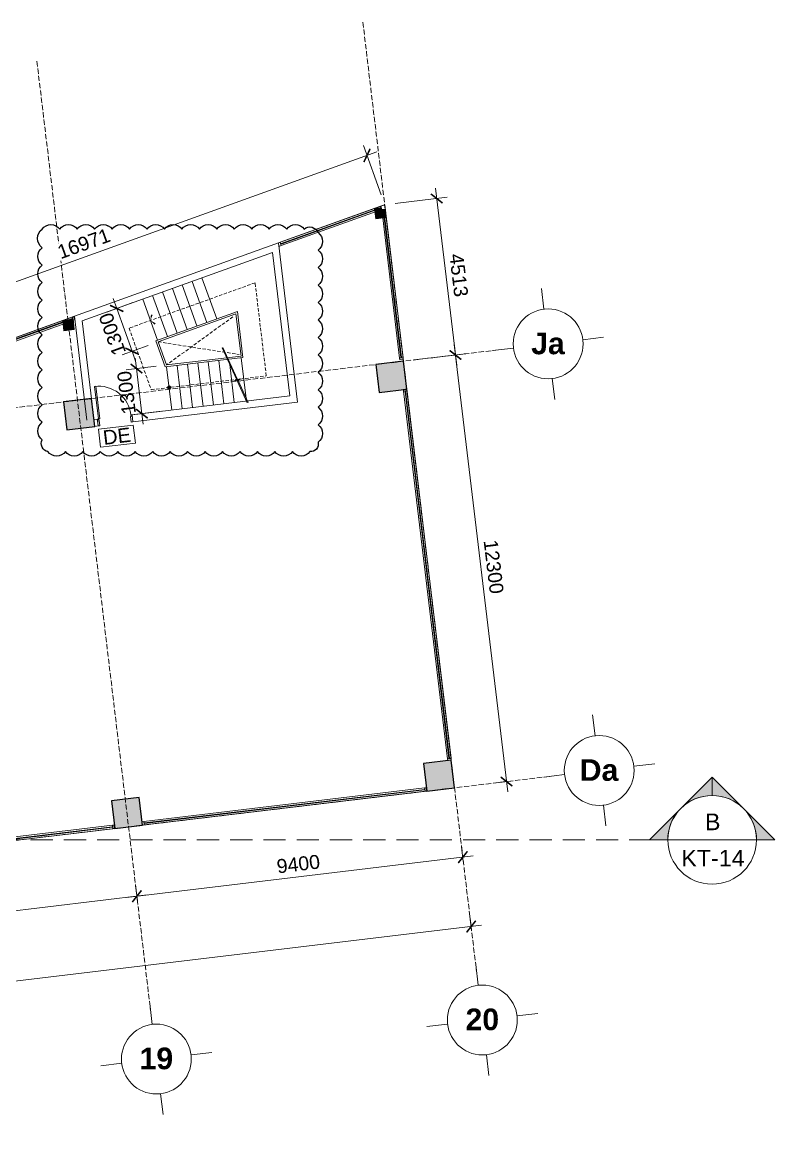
# Model space of a CAD drawing. Header units: millimetres. Extents: x -20211 to 105142, y -25405 to 48204.
# Drawn here: x 83588 to 105142, y 11616 to 43328 of the extents above; entities that cross this region are included whole.
import ezdxf
from ezdxf.enums import TextEntityAlignment as Align

# ---------------------------------------------------------------- set-up
doc = ezdxf.new("R2010")
doc.units = ezdxf.units.MM
for name, pattern in [('Grid Line', [4.2, 3, -0.6, 0, -0.6]), ('HIDDEN2', [4.7625, 3.175, -1.5875]), ('HIDDENX2', [0.75, 0.5, -0.25])]:
    doc.linetypes.add(name, pattern=pattern)
doc.layers.get('Defpoints').update_dxf_attribs({"color": 230})
for name, color, linetype, lineweight in [('CUA', 31, 'Continuous', 9), ('DIM', 1, 'Continuous', 5), ('G-ANNO-SYMB', 111, 'Continuous', 5), ('HATCH-1', 8, 'Continuous', 5), ('KH', 6, 'Continuous', 5), ('KI-HIEU-1', 151, 'Continuous', 9), ('NET-CAT', 3, 'Continuous', 15), ('NET-THAY', 2, 'Continuous', 9), ('NET-THAY-2', 55, 'Continuous', 13), ('TRUC', 225, 'Continuous', 5), ('X-COT HAM$0$LC.HA', 8, 'Continuous', 9), ('Y-GHI CHU PCCC$0$Z-CT1-GHI CHU TT$0$KI-HIEU', 6, 'Continuous', 13)]:
    doc.layers.add(name, color=color, linetype=linetype, lineweight=lineweight)
doc.styles.add('Arial', font='arial_0.ttf', dxfattribs={"height": 476.25})
doc.styles.add('Arial_B', font='arialbd_0.ttf', dxfattribs={"height": 619.047619})
doc.styles.add('TA1', font='arial_0.ttf')
doc.styles.add('Y-GHI CHU PCCC$0$Arial', font='arial_0.ttf')
doc.dimstyles.new('D_200_KTx2', dxfattribs={"dimtxt": 400, "dimasz": 300, "dimexe": 300, "dimexo": 300, "dimgap": 160, "dimtad": 1, "dimdec": 0, "dimzin": 9, "dimtxsty": 'TA1', "dimblk": 'ARCHTICK', "dimcen": 1, "dimdle": 300, "dimclrd": 256, "dimclre": 256, "dimclrt": 7, "dimadec": 0, "dimazin": 0, "dimtfac": 1, "dimtdec": 0, "dimtix": 1, "dimtmove": 1, "dimatfit": 3, "dimldrblk": 'ARCHTICK', "dimfxl": 0, "dimtolj": 1, "dimtzin": 0, "dimlwd": -1, "dimlwe": -1, "dimarcsym": 0})

# ---------------------------------------------------------------- blocks, each defined once
blk = doc.blocks.new('_ARCHTICK')
at = {"color": 0, "linetype": 'ByBlock', "const_width": 0.15}
blk.add_lwpolyline([(-0.5, -0.5), (0.5, 0.5)], dxfattribs=at)
blk = doc.blocks.new('*D62')
at = {"layer": 'Defpoints', "color": 0, "transparency": 16777216}
for p in [(96257, 19001), (86873, 18304), (86924, 17883)]:
    blk.add_point(p, dxfattribs=at)
at = {"layer": 'DIM', "transparency": 16777216}
for p, q in [((96221, 19299), (96171, 19720)), ((96505, 19458), (86576, 18269)), ((86888, 18181), (86838, 18602))]:
    blk.add_line(p, q, dxfattribs=at)
at = {"layer": 'DIM', "transparency": 16777216, "xscale": 300, "yscale": 300, "zscale": 300}
for p, rotation in [((96207, 19422), 6.830649259175843), ((86873, 18304), 186.8306492591759)]:
    blk.add_blockref('_ARCHTICK', p, dxfattribs=dict(at, rotation=rotation))
at = {"layer": 'DIM', "color": 7, "transparency": 16777216, "insert": (91497, 19225), "char_height": 400, "attachment_point": 5, "rotation": 6.8306, "style": 'TA1'}
blk.add_mtext('\\A1;9400', dxfattribs=at)
blk = doc.blocks.new('*D63')
at = {"layer": 'Defpoints', "color": 0, "transparency": 16777216}
for p in [(86924, 17883), (77937, 17234), (77988, 16813)]:
    blk.add_point(p, dxfattribs=at)
at = {"layer": 'DIM', "transparency": 16777216}
for p, q in [((86888, 18181), (86838, 18602)), ((87171, 18340), (77639, 17198)), ((77952, 17111), (77902, 17532))]:
    blk.add_line(p, q, dxfattribs=at)
at = {"layer": 'DIM', "transparency": 16777216, "xscale": 300, "yscale": 300, "zscale": 300}
for p, rotation in [((86873, 18304), 6.830649259175843), ((77937, 17234), 186.8306492591759)]:
    blk.add_blockref('_ARCHTICK', p, dxfattribs=dict(at, rotation=rotation))
at = {"layer": 'DIM', "color": 7, "transparency": 16777216, "insert": (82362, 18131), "char_height": 400, "attachment_point": 5, "rotation": 6.8306, "style": 'TA1'}
blk.add_mtext('\\A1;9000', dxfattribs=at)
blk = doc.blocks.new('*D67')
at = {"layer": 'Defpoints', "color": 0, "transparency": 16777216}
for p in [(96495, 17015), (51367, 12037), (51417, 11616)]:
    blk.add_point(p, dxfattribs=at)
at = {"layer": 'DIM', "transparency": 16777216}
for p, q in [((96742, 17472), (51069, 12001)), ((96459, 17313), (96409, 17734)), ((51382, 11913), (51331, 12335))]:
    blk.add_line(p, q, dxfattribs=at)
at = {"layer": 'DIM', "transparency": 16777216, "xscale": 300, "yscale": 300, "zscale": 300}
for p, rotation in [((96445, 17436), 6.830649259175843), ((51367, 12037), 186.8306492591759)]:
    blk.add_blockref('_ARCHTICK', p, dxfattribs=dict(at, rotation=rotation))
at = {"layer": 'DIM', "color": 7, "transparency": 16777216, "insert": (73862, 15098), "char_height": 400, "attachment_point": 5, "rotation": 6.8306, "style": 'TA1'}
blk.add_mtext('\\A1;45400', dxfattribs=at)
blk = doc.blocks.new('*D68')
at = {"layer": 'Defpoints', "color": 0, "transparency": 16777216}
for p in [(96417, 33850), (97458, 21587), (97880, 21637)]:
    blk.add_point(p, dxfattribs=at)
at = {"layer": 'DIM', "transparency": 16777216}
for p, q in [((95960, 34097), (97494, 21289)), ((96119, 33814), (95698, 33764)), ((97582, 21602), (97160, 21551))]:
    blk.add_line(p, q, dxfattribs=at)
at = {"layer": 'DIM', "transparency": 16777216, "xscale": 300, "yscale": 300, "zscale": 300}
for p, rotation in [((95995, 33800), 96.83064925917584), ((97458, 21587), 276.8306492591759)]:
    blk.add_blockref('_ARCHTICK', p, dxfattribs=dict(at, rotation=rotation))
at = {"layer": 'DIM', "color": 7, "transparency": 16777216, "insert": (97089, 27736), "char_height": 400, "attachment_point": 5, "rotation": 276.8306, "style": 'TA1'}
blk.add_mtext('\\A1;12300', dxfattribs=at)
blk = doc.blocks.new('Grid - FamilyAL-KH TRUC-550400-MẶT BẰNG HẦM 2')
at = {"layer": 'KH'}
for p, q in [((0, 7), (0, 4)), ((-8, -1), (-5, -1)), ((8, -1), (5, -1)), ((0, -9), (0, -6))]:
    blk.add_line(p, q, dxfattribs=at)
blk.add_circle((0, -1), 5, dxfattribs=at)
blk = doc.blocks.new('*D80')
at = {"layer": 'Defpoints', "color": 0, "transparency": 16777216}
for p in [(93463, 39513), (93970, 38101), (77999, 32363)]:
    blk.add_point(p, dxfattribs=at)
at = {"layer": 'DIM', "transparency": 16777216}
for p, q in [((93869, 38384), (93361, 39795)), ((77209, 33673), (93745, 39614)), ((77897, 32646), (77390, 34057))]:
    blk.add_line(p, q, dxfattribs=at)
at = {"layer": 'DIM', "transparency": 16777216, "xscale": 300, "yscale": 300, "zscale": 300}
for p, rotation in [((93463, 39513), 19.76210720897474), ((77491, 33775), 199.7621072089747)]:
    blk.add_blockref('_ARCHTICK', p, dxfattribs=dict(at, rotation=rotation))
at = {"layer": 'DIM', "color": 7, "transparency": 16777216, "insert": (85354, 36987), "char_height": 400, "attachment_point": 5, "rotation": 19.7621, "style": 'TA1', "bg_fill": 3, "box_fill_scale": 1.1, "bg_fill_color": 256, "bg_fill_true_color": 13158600, "bg_fill_transparency": 0}
blk.add_mtext('\\A1;16971', dxfattribs=at)
blk = doc.blocks.new('*D81')
at = {"layer": 'Defpoints', "color": 0, "transparency": 16777216}
for p in [(93970, 38101), (94507, 33621), (95996, 33799)]:
    blk.add_point(p, dxfattribs=at)
at = {"layer": 'DIM', "transparency": 16777216}
for p, q in [((95424, 38578), (96032, 33501)), ((94268, 38137), (95757, 38315)), ((94805, 33657), (96294, 33835))]:
    blk.add_line(p, q, dxfattribs=at)
at = {"layer": 'DIM', "transparency": 16777216, "xscale": 300, "yscale": 300, "zscale": 300}
for p, rotation in [((95459, 38280), 96.83064925923395), ((95996, 33799), 276.830649259234)]:
    blk.add_blockref('_ARCHTICK', p, dxfattribs=dict(at, rotation=rotation))
at = {"layer": 'DIM', "color": 7, "transparency": 16777216, "insert": (96090, 36083), "char_height": 400, "attachment_point": 5, "rotation": 276.8306, "style": 'TA1', "bg_fill": 3, "box_fill_scale": 1.1, "bg_fill_color": 256, "bg_fill_true_color": 13158600, "bg_fill_transparency": 0}
blk.add_mtext('\\A1;4513', dxfattribs=at)
blk = doc.blocks.new('Section - Section Head - Filled-317961-MẶT BẰNG TẦNG 1')
at = {"layer": 'G-ANNO-SYMB'}
h = blk.add_hatch(color=256, dxfattribs=at)
edge = h.paths.add_edge_path(flags=0)
edge.add_line((-10.84, 4.49), (-6.35, 8.98))
edge.add_line((-6.35, 8.98), (-6.35, 6.35))
edge.add_arc((-6.35, 0), 6.35, 90, 135)
h = blk.add_hatch(color=256, dxfattribs=at)
edge = h.paths.add_edge_path(flags=0)
edge.add_arc((-6.35, 0), 6.35, 45, 90)
edge.add_line((-6.35, 6.35), (-6.35, 8.98))
edge.add_line((-6.35, 8.98), (-1.86, 4.49))
h = blk.add_hatch(color=256, dxfattribs=at)
edge = h.paths.add_edge_path(flags=0)
edge.add_arc((-6.35, 0), 6.36, 137.9216, 180)
edge.add_line((-12.71, 0), (-15.33, 0))
edge.add_line((-15.33, 0), (-11.07, 4.26))
h = blk.add_hatch(color=256, dxfattribs=at)
edge = h.paths.add_edge_path(flags=0)
edge.add_line((-1.63, 4.26), (2.63, 0))
edge.add_line((2.63, 0), (0.01, 0))
edge.add_arc((-6.35, 0), 6.36, 0, 42.0784)
for p, q in [((-6.35, 8.98), (-15.33, 0)), ((-6.35, 8.98), (-10.84, 4.49)), ((-6.35, 8.98), (2.63, 0)), ((-6.35, 6.35), (-6.35, 8.98)), ((-1.86, 4.49), (-6.35, 8.98)), ((-6.35, 8.98), (-6.35, 6.35)), ((-11.07, 4.26), (-15.33, 0)), ((2.63, 0), (-1.63, 4.26)), ((-15.33, 0), (-12.71, 0)), ((0.01, 0), (2.63, 0)), ((-12.7, 0), (-15.33, 0)), ((0, 0), (2.63, 0))]:
    blk.add_line(p, q, dxfattribs=at)
for radius, start, end in [(6.35, 360, 180), (6.35, 90, 135), (6.35, 45, 90), (6.36, 137.9216, 180), (6.36, 0, 42.0784), (6.35, 180, 360)]:
    blk.add_arc((-6.35, 0), radius, start, end, dxfattribs=at)
blk = doc.blocks.new('CUA 1 CANH MO - 2 - Type 1000-1152411-MẶT BẰNG HẦM 2')
at = {"layer": 'CUA'}
for p, q in [((-368, 1040), (-328, 1040)), ((-368, 102), (-368, 1040)), ((-328, 1040), (-328, 102)), ((-328, 102), (-368, 102))]:
    blk.add_line(p, q, dxfattribs=at)
at = {"layer": 'CUA', "lineweight": 5}
for p, q in [((-369, 102), (-399, 102)), ((-399, 102), (-399, -98)), ((-369, 61), (-369, 102)), ((-349, 61), (-369, 61)), ((-349, -98), (-349, 61)), ((571, 61), (551, 61)), ((551, 61), (551, -98)), ((601, 102), (571, 102)), ((571, 102), (571, 61)), ((601, -98), (601, 102)), ((-399, -98), (-349, -98)), ((551, -98), (601, -98))]:
    blk.add_line(p, q, dxfattribs=at)
blk.add_arc((-368, 102), 938, 359.5, 90, dxfattribs=at)
blk = doc.blocks.new('*U97')
for points in [[(-2037, 50), (-50, 50), (0, -100), (0, 200), (50, 50), (1428, 50)], [(-2037, 0), (-50, 0), (0, -150), (0, 150), (50, 0), (1428, 0)]]:
    blk.add_lwpolyline(points)
blk = doc.blocks.new('*D100')
at = {"layer": 'Defpoints', "color": 0, "transparency": 16777216}
for p in [(87042, 35400), (87482, 34177), (86735, 33908)]:
    blk.add_point(p, dxfattribs=at)
at = {"layer": 'DIM', "transparency": 16777216}
for p, q in [((86760, 35298), (86013, 35030)), ((86296, 35132), (86194, 35414)), ((86296, 35132), (86735, 33908)), ((87199, 34075), (86453, 33807)), ((86735, 33908), (86837, 33626))]:
    blk.add_line(p, q, dxfattribs=at)
at = {"layer": 'DIM', "transparency": 16777216, "xscale": 300, "yscale": 300, "zscale": 300}
for p, rotation in [((86296, 35132), 289.7621072089746), ((86735, 33908), 109.7621072089746)]:
    blk.add_blockref('_ARCHTICK', p, dxfattribs=dict(at, rotation=rotation))
at = {"layer": 'DIM', "color": 7, "transparency": 16777216, "insert": (86173, 34397), "char_height": 400, "attachment_point": 5, "rotation": 109.7621, "style": 'TA1'}
blk.add_mtext('\\A1;1300', dxfattribs=at)
blk = doc.blocks.new('*D101')
at = {"layer": 'Defpoints', "color": 0, "transparency": 16777216}
for p in [(86863, 33410), (87720, 33513), (87875, 32222)]:
    blk.add_point(p, dxfattribs=at)
at = {"layer": 'DIM', "transparency": 16777216}
for p, q in [((86863, 33410), (86827, 33708)), ((87422, 33477), (86565, 33375)), ((87017, 32119), (86863, 33410)), ((87577, 32187), (86719, 32084)), ((87017, 32119), (87053, 31822))]:
    blk.add_line(p, q, dxfattribs=at)
at = {"layer": 'DIM', "transparency": 16777216, "xscale": 300, "yscale": 300, "zscale": 300}
for p, rotation in [((86863, 33410), 276.8306492592329), ((87017, 32119), 96.8306492592329)]:
    blk.add_blockref('_ARCHTICK', p, dxfattribs=dict(at, rotation=rotation))
at = {"layer": 'DIM', "color": 7, "transparency": 16777216, "insert": (86578, 32722), "char_height": 400, "attachment_point": 5, "rotation": 96.8306, "style": 'TA1'}
blk.add_mtext('\\A1;1300', dxfattribs=at)
blk = doc.blocks.new('ALC1807-ASCENT PLAZA-KET CAU_rvt-1-MẶT BẰNG TẦNG 1')
at = {"layer": 'X-COT HAM$0$LC.HA'}
for points in [[(93680, 37997), (93716, 37699), (94014, 37735), (93978, 38033)], [(84749, 34788), (84784, 34490), (85082, 34526), (85047, 34824)]]:
    blk.add_hatch(color=256, dxfattribs=at).paths.add_polyline_path(points)
for points in [[(94507, 33619), (93713, 33524), (93808, 32729), (94602, 32825)], [(85571, 32551), (84776, 32455), (84872, 31661), (85666, 31756)], [(95081, 22105), (95176, 21311), (95970, 21406), (95875, 22201)], [(86144, 21037), (86239, 20243), (87034, 20338), (86939, 21132)]]:
    blk.add_hatch(color=256, dxfattribs=at).paths.add_polyline_path(points, flags=0)
at = {"ltscale": 1000}
for points in [[(93680, 37997), (93716, 37699), (94014, 37735), (93978, 38033)], [(84749, 34788), (84784, 34490), (85082, 34526), (85047, 34824)]]:
    blk.add_lwpolyline(points, close=True, dxfattribs=at)
at = {"lineweight": 25}
for points in [[(94507, 33619), (93713, 33524), (93808, 32729), (94602, 32825)], [(85571, 32551), (84776, 32455), (84872, 31661), (85666, 31756)], [(95081, 22105), (95176, 21311), (95970, 21406), (95875, 22201)], [(86144, 21037), (86239, 20243), (87034, 20338), (86939, 21132)]]:
    blk.add_lwpolyline(points, close=True, dxfattribs=at)
blk = doc.blocks.new('*U127')
for p, q in [((8150, 100, 0), (50, 100, 0)), ((8150, 0, 0), (50, 0, 0)), ((8137, 58, 0), (63, 58, 0)), ((8137, 42, 0), (63, 42, 0))]:
    blk.add_line(p, q)
at = {"ltscale": 100}
for p, q in [((50, 61, 0), (50, 39, 0)), ((50, 61, 0), (50, 39, 0)), ((8150, 61, 0), (8150, 39, 0)), ((8150, 61, 0), (8150, 39, 0))]:
    blk.add_line(p, q, dxfattribs=at)
at = {"color": 1, "lineweight": 0, "ltscale": 10}
blk.add_line((57, 50, 0), (8143, 50, 0), dxfattribs=at)
at = {"ltscale": 25, "elevation": 0}
for points in [[(0, 0), (50, 0), (50, 100), (0, 100)], [(2, 2), (48, 2), (48, 98), (2, 98)]]:
    blk.add_lwpolyline(points, close=True, dxfattribs=at)
at = {"elevation": 0}
for points in [[(50, 39), (50, 61), (63, 61, -0.414214), (63, 60), (63, 57, -0.414214), (63, 56, -0.414214), (62, 57), (62, 59, 0.414214), (62, 60), (52, 60, 0.414214), (51, 59), (51, 40, 0.414214), (52, 40), (62, 40, 0.414214), (62, 40), (62, 43, -0.414214), (63, 43, -0.414214), (63, 43), (63, 39, -0.414214), (63, 39), (50, 39)], [(8150, 39), (8150, 61), (8137, 61, 0.414214), (8137, 60), (8137, 57, 0.414214), (8137, 56, 0.414214), (8138, 57), (8138, 59, -0.414214), (8138, 60), (8148, 60, -0.414214), (8149, 59), (8149, 40, -0.414214), (8148, 40), (8138, 40, -0.414214), (8138, 40), (8138, 43, 0.414214), (8137, 43, 0.414214), (8137, 43), (8137, 39, 0.414214), (8137, 39), (8150, 39)]]:
    blk.add_lwpolyline(points, format="xyb", dxfattribs=at)
for points in [[(50, 40), (50, 59)], [(50, 40), (50, 59)], [(8150, 40), (8150, 59)], [(8150, 40), (8150, 59)]]:
    blk.add_lwpolyline(points, dxfattribs=at)
for points in [[(57, 52, 0.110226), (57, 52), (57, 48, 0.110226), (57, 48, 0.547587), (60, 47, -0.371535), (61, 47, 0.207699), (65, 47, -0.626616), (65, 47, -0.088099), (63, 42), (63, 44), (60, 44), (60, 43), (56, 46, -0.26277), (55, 47), (55, 50), (55, 53, -0.26277), (56, 54), (60, 57), (60, 56), (63, 56), (63, 58, -0.088099), (65, 53, -0.626616), (65, 53, 0.207699), (61, 53, -0.371535), (60, 53, 0.547587)], [(8143, 52, -0.110226), (8143, 52), (8143, 48, -0.110226), (8143, 48, -0.547587), (8140, 47, 0.371535), (8139, 47, -0.207699), (8135, 47, 0.626616), (8135, 47, 0.088099), (8137, 42), (8137, 44), (8140, 44), (8140, 43), (8144, 46, 0.26277), (8145, 47), (8145, 50), (8145, 53, 0.26277), (8144, 54), (8140, 57), (8140, 56), (8137, 56), (8137, 58, 0.088099), (8135, 53, 0.626616), (8135, 53, -0.207699), (8139, 53, 0.371535), (8140, 53, -0.547587)]]:
    blk.add_lwpolyline(points, format="xyb", close=True)
for points in [[(57, 47), (57, 52), (8143, 52), (8143, 47)], [(8200, 100), (8200, 0), (8150, 0), (8150, 100)], [(8198, 98), (8198, 2), (8152, 2), (8152, 98)]]:
    blk.add_lwpolyline(points, close=True)
blk = doc.blocks.new('*U128')
for p, q in [((10650, 100, 0), (50, 100, 0)), ((10650, 0, 0), (50, 0, 0)), ((10637, 58, 0), (63, 58, 0)), ((10637, 42, 0), (63, 42, 0))]:
    blk.add_line(p, q)
at = {"ltscale": 100}
for p, q in [((50, 61, 0), (50, 39, 0)), ((50, 61, 0), (50, 39, 0)), ((10650, 61, 0), (10650, 39, 0)), ((10650, 61, 0), (10650, 39, 0))]:
    blk.add_line(p, q, dxfattribs=at)
at = {"color": 1, "lineweight": 0, "ltscale": 10}
blk.add_line((57, 50, 0), (10643, 50, 0), dxfattribs=at)
at = {"ltscale": 25, "elevation": 0}
for points in [[(0, 0), (50, 0), (50, 100), (0, 100)], [(2, 2), (48, 2), (48, 98), (2, 98)]]:
    blk.add_lwpolyline(points, close=True, dxfattribs=at)
at = {"elevation": 0}
for points in [[(50, 39), (50, 61), (63, 61, -0.414214), (63, 60), (63, 57, -0.414214), (63, 56, -0.414214), (62, 57), (62, 59, 0.414214), (62, 60), (52, 60, 0.414214), (51, 59), (51, 40, 0.414214), (52, 40), (62, 40, 0.414214), (62, 40), (62, 43, -0.414214), (63, 43, -0.414214), (63, 43), (63, 39, -0.414214), (63, 39), (50, 39)], [(10650, 39), (10650, 61), (10637, 61, 0.414214), (10637, 60), (10637, 57, 0.414214), (10637, 56, 0.414214), (10638, 57), (10638, 59, -0.414214), (10638, 60), (10648, 60, -0.414214), (10649, 59), (10649, 40, -0.414214), (10648, 40), (10638, 40, -0.414214), (10638, 40), (10638, 43, 0.414214), (10637, 43, 0.414214), (10637, 43), (10637, 39, 0.414214), (10637, 39), (10650, 39)]]:
    blk.add_lwpolyline(points, format="xyb", dxfattribs=at)
for points in [[(50, 40), (50, 59)], [(50, 40), (50, 59)], [(10650, 40), (10650, 59)], [(10650, 40), (10650, 59)]]:
    blk.add_lwpolyline(points, dxfattribs=at)
for points in [[(57, 52, 0.110226), (57, 52), (57, 48, 0.110226), (57, 48, 0.547587), (60, 47, -0.371535), (61, 47, 0.207699), (65, 47, -0.626616), (65, 47, -0.088099), (63, 42), (63, 44), (60, 44), (60, 43), (56, 46, -0.26277), (55, 47), (55, 50), (55, 53, -0.26277), (56, 54), (60, 57), (60, 56), (63, 56), (63, 58, -0.088099), (65, 53, -0.626616), (65, 53, 0.207699), (61, 53, -0.371535), (60, 53, 0.547587)], [(10643, 52, -0.110226), (10643, 52), (10643, 48, -0.110226), (10643, 48, -0.547587), (10640, 47, 0.371535), (10639, 47, -0.207699), (10635, 47, 0.626616), (10635, 47, 0.088099), (10637, 42), (10637, 44), (10640, 44), (10640, 43), (10644, 46, 0.26277), (10645, 47), (10645, 50), (10645, 53, 0.26277), (10644, 54), (10640, 57), (10640, 56), (10637, 56), (10637, 58, 0.088099), (10635, 53, 0.626616), (10635, 53, -0.207699), (10639, 53, 0.371535), (10640, 53, -0.547587)]]:
    blk.add_lwpolyline(points, format="xyb", close=True)
for points in [[(57, 47), (57, 52), (10643, 52), (10643, 47)], [(10700, 100), (10700, 0), (10650, 0), (10650, 100)], [(10698, 98), (10698, 2), (10652, 2), (10652, 98)]]:
    blk.add_lwpolyline(points, close=True)
blk = doc.blocks.new('*U129')
for p, q in [((4337, 100, 0), (50, 100, 0)), ((4337, 0, 0), (50, 0, 0)), ((4324, 58, 0), (63, 58, 0)), ((4324, 42, 0), (63, 42, 0))]:
    blk.add_line(p, q)
at = {"ltscale": 100}
for p, q in [((50, 61, 0), (50, 39, 0)), ((50, 61, 0), (50, 39, 0)), ((4337, 61, 0), (4337, 39, 0)), ((4337, 61, 0), (4337, 39, 0))]:
    blk.add_line(p, q, dxfattribs=at)
at = {"color": 1, "lineweight": 0, "ltscale": 10}
blk.add_line((57, 50, 0), (4330, 50, 0), dxfattribs=at)
at = {"ltscale": 25, "elevation": 0}
for points in [[(0, 0), (50, 0), (50, 100), (0, 100)], [(2, 2), (48, 2), (48, 98), (2, 98)]]:
    blk.add_lwpolyline(points, close=True, dxfattribs=at)
at = {"elevation": 0}
for points in [[(50, 39), (50, 61), (63, 61, -0.414214), (63, 60), (63, 57, -0.414214), (63, 56, -0.414214), (62, 57), (62, 59, 0.414214), (62, 60), (52, 60, 0.414214), (51, 59), (51, 40, 0.414214), (52, 40), (62, 40, 0.414214), (62, 40), (62, 43, -0.414214), (63, 43, -0.414214), (63, 43), (63, 39, -0.414214), (63, 39), (50, 39)], [(4337, 39), (4337, 61), (4324, 61, 0.414214), (4324, 60), (4324, 57, 0.414214), (4324, 56, 0.414214), (4325, 57), (4325, 59, -0.414214), (4325, 60), (4335, 60, -0.414214), (4336, 59), (4336, 40, -0.414214), (4335, 40), (4325, 40, -0.414214), (4325, 40), (4325, 43, 0.414214), (4324, 43, 0.414214), (4324, 43), (4324, 39, 0.414214), (4324, 39), (4337, 39)]]:
    blk.add_lwpolyline(points, format="xyb", dxfattribs=at)
for points in [[(50, 40), (50, 59)], [(50, 40), (50, 59)], [(4337, 40), (4337, 59)], [(4337, 40), (4337, 59)]]:
    blk.add_lwpolyline(points, dxfattribs=at)
for points in [[(57, 52, 0.110226), (57, 52), (57, 48, 0.110226), (57, 48, 0.547587), (60, 47, -0.371535), (61, 47, 0.207699), (65, 47, -0.626616), (65, 47, -0.088099), (63, 42), (63, 44), (60, 44), (60, 43), (56, 46, -0.26277), (55, 47), (55, 50), (55, 53, -0.26277), (56, 54), (60, 57), (60, 56), (63, 56), (63, 58, -0.088099), (65, 53, -0.626616), (65, 53, 0.207699), (61, 53, -0.371535), (60, 53, 0.547587)], [(4330, 52, -0.110226), (4330, 52), (4330, 48, -0.110226), (4330, 48, -0.547587), (4327, 47, 0.371535), (4326, 47, -0.207699), (4322, 47, 0.626616), (4322, 47, 0.088099), (4324, 42), (4324, 44), (4327, 44), (4327, 43), (4331, 46, 0.26277), (4332, 47), (4332, 50), (4332, 53, 0.26277), (4331, 54), (4327, 57), (4327, 56), (4324, 56), (4324, 58, 0.088099), (4322, 53, 0.626616), (4322, 53, -0.207699), (4326, 53, 0.371535), (4327, 53, -0.547587)]]:
    blk.add_lwpolyline(points, format="xyb", close=True)
for points in [[(57, 47), (57, 52), (4330, 52), (4330, 47)], [(4387, 100), (4387, 0), (4337, 0), (4337, 100)], [(4385, 98), (4385, 2), (4339, 2), (4339, 98)]]:
    blk.add_lwpolyline(points, close=True)
blk = doc.blocks.new('*U130')
for p, q in [((3107, 100, 0), (50, 100, 0)), ((3107, 0, 0), (50, 0, 0)), ((3094, 58, 0), (63, 58, 0)), ((3094, 42, 0), (63, 42, 0))]:
    blk.add_line(p, q)
at = {"ltscale": 100}
for p, q in [((50, 61, 0), (50, 39, 0)), ((50, 61, 0), (50, 39, 0)), ((3107, 61, 0), (3107, 39, 0)), ((3107, 61, 0), (3107, 39, 0))]:
    blk.add_line(p, q, dxfattribs=at)
at = {"color": 1, "lineweight": 0, "ltscale": 10}
blk.add_line((57, 50, 0), (3100, 50, 0), dxfattribs=at)
at = {"ltscale": 25, "elevation": 0}
for points in [[(0, 0), (50, 0), (50, 100), (0, 100)], [(2, 2), (48, 2), (48, 98), (2, 98)]]:
    blk.add_lwpolyline(points, close=True, dxfattribs=at)
at = {"elevation": 0}
for points in [[(50, 39), (50, 61), (63, 61, -0.414214), (63, 60), (63, 57, -0.414214), (63, 56, -0.414214), (62, 57), (62, 59, 0.414214), (62, 60), (52, 60, 0.414214), (51, 59), (51, 40, 0.414214), (52, 40), (62, 40, 0.414214), (62, 40), (62, 43, -0.414214), (63, 43, -0.414214), (63, 43), (63, 39, -0.414214), (63, 39), (50, 39)], [(3107, 39), (3107, 61), (3094, 61, 0.414214), (3094, 60), (3094, 57, 0.414214), (3094, 56, 0.414214), (3095, 57), (3095, 59, -0.414214), (3095, 60), (3105, 60, -0.414214), (3106, 59), (3106, 40, -0.414214), (3105, 40), (3095, 40, -0.414214), (3095, 40), (3095, 43, 0.414214), (3094, 43, 0.414214), (3094, 43), (3094, 39, 0.414214), (3094, 39), (3107, 39)]]:
    blk.add_lwpolyline(points, format="xyb", dxfattribs=at)
for points in [[(50, 40), (50, 59)], [(50, 40), (50, 59)], [(3107, 40), (3107, 59)], [(3107, 40), (3107, 59)]]:
    blk.add_lwpolyline(points, dxfattribs=at)
for points in [[(57, 52, 0.110226), (57, 52), (57, 48, 0.110226), (57, 48, 0.547587), (60, 47, -0.371535), (61, 47, 0.207699), (65, 47, -0.626616), (65, 47, -0.088099), (63, 42), (63, 44), (60, 44), (60, 43), (56, 46, -0.26277), (55, 47), (55, 50), (55, 53, -0.26277), (56, 54), (60, 57), (60, 56), (63, 56), (63, 58, -0.088099), (65, 53, -0.626616), (65, 53, 0.207699), (61, 53, -0.371535), (60, 53, 0.547587)], [(3100, 52, -0.110226), (3100, 52), (3100, 48, -0.110226), (3100, 48, -0.547587), (3097, 47, 0.371535), (3096, 47, -0.207699), (3092, 47, 0.626616), (3092, 47, 0.088099), (3094, 42), (3094, 44), (3097, 44), (3097, 43), (3101, 46, 0.26277), (3102, 47), (3102, 50), (3102, 53, 0.26277), (3101, 54), (3097, 57), (3097, 56), (3094, 56), (3094, 58, 0.088099), (3092, 53, 0.626616), (3092, 53, -0.207699), (3096, 53, 0.371535), (3097, 53, -0.547587)]]:
    blk.add_lwpolyline(points, format="xyb", close=True)
for points in [[(57, 47), (57, 52), (3100, 52), (3100, 47)], [(3157, 100), (3157, 0), (3107, 0), (3107, 100)], [(3155, 98), (3155, 2), (3109, 2), (3109, 98)]]:
    blk.add_lwpolyline(points, close=True)
blk = doc.blocks.new('*U131')
for p, q in [((7459, 100, 0), (50, 100, 0)), ((7459, 0, 0), (50, 0, 0)), ((7446, 58, 0), (63, 58, 0)), ((7446, 42, 0), (63, 42, 0))]:
    blk.add_line(p, q)
at = {"ltscale": 100}
for p, q in [((50, 61, 0), (50, 39, 0)), ((50, 61, 0), (50, 39, 0)), ((7459, 61, 0), (7459, 39, 0)), ((7459, 61, 0), (7459, 39, 0))]:
    blk.add_line(p, q, dxfattribs=at)
at = {"color": 1, "lineweight": 0, "ltscale": 10}
blk.add_line((57, 50, 0), (7452, 50, 0), dxfattribs=at)
at = {"ltscale": 25, "elevation": 0}
for points in [[(0, 0), (50, 0), (50, 100), (0, 100)], [(2, 2), (48, 2), (48, 98), (2, 98)]]:
    blk.add_lwpolyline(points, close=True, dxfattribs=at)
at = {"elevation": 0}
for points in [[(50, 39), (50, 61), (63, 61, -0.414214), (63, 60), (63, 57, -0.414214), (63, 56, -0.414214), (62, 57), (62, 59, 0.414214), (62, 60), (52, 60, 0.414214), (51, 59), (51, 40, 0.414214), (52, 40), (62, 40, 0.414214), (62, 40), (62, 43, -0.414214), (63, 43, -0.414214), (63, 43), (63, 39, -0.414214), (63, 39), (50, 39)], [(7459, 39), (7459, 61), (7446, 61, 0.414214), (7446, 60), (7446, 57, 0.414214), (7446, 56, 0.414214), (7447, 57), (7447, 59, -0.414214), (7447, 60), (7457, 60, -0.414214), (7458, 59), (7458, 40, -0.414214), (7457, 40), (7447, 40, -0.414214), (7447, 40), (7447, 43, 0.414214), (7446, 43, 0.414214), (7446, 43), (7446, 39, 0.414214), (7446, 39), (7459, 39)]]:
    blk.add_lwpolyline(points, format="xyb", dxfattribs=at)
for points in [[(50, 40), (50, 59)], [(50, 40), (50, 59)], [(7459, 40), (7459, 59)], [(7459, 40), (7459, 59)]]:
    blk.add_lwpolyline(points, dxfattribs=at)
for points in [[(57, 52, 0.110226), (57, 52), (57, 48, 0.110226), (57, 48, 0.547587), (60, 47, -0.371535), (61, 47, 0.207699), (65, 47, -0.626616), (65, 47, -0.088099), (63, 42), (63, 44), (60, 44), (60, 43), (56, 46, -0.26277), (55, 47), (55, 50), (55, 53, -0.26277), (56, 54), (60, 57), (60, 56), (63, 56), (63, 58, -0.088099), (65, 53, -0.626616), (65, 53, 0.207699), (61, 53, -0.371535), (60, 53, 0.547587)], [(7452, 52, -0.110226), (7452, 52), (7452, 48, -0.110226), (7452, 48, -0.547587), (7448, 47, 0.371535), (7448, 47, -0.207699), (7444, 47, 0.626616), (7444, 47, 0.088099), (7446, 42), (7446, 44), (7448, 44), (7448, 43), (7453, 46, 0.26277), (7453, 47), (7453, 50), (7453, 53, 0.26277), (7453, 54), (7448, 57), (7448, 56), (7446, 56), (7446, 58, 0.088099), (7444, 53, 0.626616), (7444, 53, -0.207699), (7448, 53, 0.371535), (7448, 53, -0.547587)]]:
    blk.add_lwpolyline(points, format="xyb", close=True)
for points in [[(57, 47), (57, 52), (7452, 52), (7452, 47)], [(7509, 100), (7509, 0), (7459, 0), (7459, 100)], [(7507, 98), (7507, 2), (7461, 2), (7461, 98)]]:
    blk.add_lwpolyline(points, close=True)
blk = doc.blocks.new('Y-GHI CHU PCCC$0$A$C53D4240F')
at = {"color": 8, "ltscale": 30}
blk.add_lwpolyline([(-267, -138), (267, -138), (267, 137), (-267, 137)], close=True, dxfattribs=at)
at = {"color": 8, "style": 'Y-GHI CHU PCCC$0$Arial'}
blk.add_text('DE', height=220, dxfattribs=at).set_placement((0, 0), align=Align.MIDDLE_CENTER)

msp = doc.modelspace()

# ---------------------------------------------------------------- linework, layer by layer
at = {"layer": 'G-ANNO-SYMB'}
msp.add_line((102075.9, 19917.8), (104615.9, 19917.8), dxfattribs=at)
at = {"layer": 'KI-HIEU-1', "linetype": 'HIDDEN2', "ltscale": 200}
msp.add_line((-17135.1, 19917.8), (102086, 19917.8), dxfattribs=at)
at = {"layer": 'NET-CAT'}
for p, q in [((86734.2, 32085.6), (86758, 31887)), ((85642, 31954.7), (85741.3, 31966.6)), ((85665.8, 31756.2), (85765.1, 31768.1)), ((85741.3, 31966.6), (85765.1, 31768.1))]:
    msp.add_line(p, q, dxfattribs=at)
at = {"layer": 'NET-THAY'}
for p, q in [((93970.1, 38101.4), (90927.9, 37008.4)), ((94506.7, 33620.9), (93970.1, 38101.4)), ((85086.6, 34909.8), (77998.5, 32363.2)), ((95874.5, 22202.5), (94601.9, 32826.6)), ((87033.5, 20337.8), (95175.3, 21313.1)), ((78097.4, 19267.4), (86239.2, 20242.6))]:
    msp.add_line(p, q, dxfattribs=at)
at = {"layer": 'TRUC', "linetype": 'Grid Line', "ltscale": 50}
for p, q in [((93344, 43328.2), (96598.6, 16150.4)), ((84010.7, 42210.2), (87265.3, 15032.4)), ((41585.2, 27281.7), (97259.7, 33950.9)), ((43048.1, 15069), (98722.6, 21738.3))]:
    msp.add_line(p, q, dxfattribs=at)

# ---------------------------------------------------------------- block references
at = {"lineweight": 5}
for p, xscale, yscale, zscale, rotation in [((98848.4, 34141.2), 199.9999999999999, 199.9999999999999, 199.9999999999999, 276.8306492592333), ((100311.3, 21928.6), 199.9999999999999, 199.9999999999999, 199.9999999999999, 276.8306492592333), ((96788.9, 14561.7), 200.0000000000007, 200.0000000000007, 200.0000000000007, 186.8306492592331), ((87455.6, 13443.7), 200.0000000000007, 200.0000000000007, 200.0000000000007, 186.8306492592331)]:
    msp.add_blockref('Grid - FamilyAL-KH TRUC-550400-MẶT BẰNG HẦM 2', p, dxfattribs=dict(at, xscale=xscale, yscale=yscale, zscale=zscale, rotation=rotation))
at = {"layer": 'CUA', "extrusion": (-1.53426e-08, -3.62582e-09, 1), "xscale": -1, "rotation": 19.76210720957039}
msp.add_blockref('*U130', (93932.8, 37981.7, 0), dxfattribs=at)
at = {"layer": 'CUA'}
for name, p, rotation in [('*U129', (93879.7, 38014.5), 276.8306492592599), ('*U128', (95874.5, 22202.5), 96.83064925923357), ('*U127', (87033.5, 20337.8), 6.830649259233557), ('*U127', (78097.4, 19267.4), 6.830649259233557)]:
    msp.add_blockref(name, p, dxfattribs=dict(at, rotation=rotation))
at = {"layer": 'CUA', "extrusion": (-1.41421e-08, -6.96732e-09, 1), "rotation": 199.7621072096843}
msp.add_blockref('*U131', (85065, 34902, 0), dxfattribs=at)
at = {"layer": 'G-ANNO-SYMB', "extrusion": (0, 0, -1), "xscale": 199.9999999999999, "yscale": 199.9999999999999, "zscale": 199.9999999999999}
msp.add_blockref('Section - Section Head - Filled-317961-MẶT BẰNG TẦNG 1', (-102075.9, 19917.8), dxfattribs=at)
at = {"layer": 'Y-GHI CHU PCCC$0$Z-CT1-GHI CHU TT$0$KI-HIEU', "color": 8, "xscale": 1.875, "yscale": 1.875, "zscale": 1.875, "rotation": 6.830941162475229}
msp.add_blockref('Y-GHI CHU PCCC$0$A$C53D4240F', (86301.8, 31476.9), dxfattribs=at)

# ---------------------------------------------------------------- texts
at = {"layer": 'G-ANNO-SYMB', "attachment_point": 2, "line_spacing_factor": 0.941778, "style": 'Arial'}
for s, insert, char_height, width in [('B', (103362.2, 20671.1), 476.2, 443.133), ('KT-14', (103370.2, 19632), 476.25, 2240.682)]:
    msp.add_mtext(s, dxfattribs=dict(at, insert=insert, char_height=char_height, width=width))
at = {"layer": 'KH', "char_height": 619.05, "attachment_point": 2, "line_spacing_factor": 0.941778, "style": 'Arial_B'}
for s, insert, width in [('Ja', (98644.6, 34439.8), 1116.488), ('Da', (100107.5, 22227.1), 1285.43), ('20', (96764.7, 15088.1), 1116.488), ('19', (87431.4, 13970.1), 1116.488)]:
    msp.add_mtext(s, dxfattribs=dict(at, insert=insert, width=width))

# ---------------------------------------------------------------- dimensions: what is measured, and where the dimension line sits
at = {"layer": 'DIM'}
for base, p1, p2, angle, picture, middle in [((97458.4, 21586.8), (96416.7, 33850), (97879.6, 21637.3), 276.83065, '*D68', (97088.7, 27736.5)), ((86873.4, 18304.3), (96257.1, 19001), (86923.8, 17883.1), 6.83065, '*D62', (91496.7, 19224.9)), ((77937.3, 17233.9), (86923.8, 17883.1), (77987.7, 16812.6), 6.83065, '*D63', (82362, 18130.7)), ((51366.8, 12036.8), (96495, 17015.2), (51417.2, 11615.6), 6.83065, '*D67', (73862.3, 15098.3))]:
    dim = msp.add_linear_dim(base=base, p1=p1, p2=p2, angle=angle, dimstyle='D_200_KTx2', dxfattribs=at)
    dim.commit()
    dim.dimension.update_dxf_attribs({"geometry": picture, "text_midpoint": middle})

# ---------------------------------------------------------------- next in the draw order: dimensions: what is measured, and where the dimension line sits
dim = msp.add_aligned_dim(p1=(77998.5, 32363.2), p2=(93970.1, 38101.4), distance=1500, dimstyle='D_200_KTx2', override={"dimtfill": 1, "dimarcsym": 2}, dxfattribs=at)
dim.commit()
dim.dimension.update_dxf_attribs({"geometry": '*D80', "text_midpoint": (85354, 36986.7)})

# ---------------------------------------------------------------- next in the draw order: linework, layer by layer
at = {"layer": 'CUA', "elevation": 0}
msp.add_lwpolyline([(90927.9, 37008.4), (90975, 37025.3), (91008.8, 36931.2)], dxfattribs=at)
at = {"layer": 'Defpoints'}
msp.add_lwpolyline([(84163.6, 37405.3, -0.5205671), (84663.6, 37405.3, -0.5205671), (85163.6, 37405.3, -0.5205671), (85663.6, 37405.3, -0.5205671), (86163.6, 37405.3, -0.5205671), (86663.6, 37405.3, -0.5205671), (87163.6, 37405.3, -0.5205671), (87663.6, 37405.3, -0.5205671), (88163.6, 37405.3, -0.5205671), (88663.6, 37405.3, -0.5205671), (89163.6, 37405.3, -0.5205671), (89663.6, 37405.3, -0.5205671), (90163.6, 37405.3, -0.5205671), (90663.6, 37405.3, -0.5205671), (91163.6, 37405.3, -0.5205671), (91663.6, 37405.3, -0.5205671), (92060, 37301.6, -0.5205671), (92060, 36801.6, -0.5205671), (92060, 36301.6, -0.5205671), (92060, 35801.6, -0.5205671), (92060, 35301.6, -0.5205671), (92060, 34801.6, -0.5205671), (92060, 34301.6, -0.5205671), (92060, 33801.6, -0.5205671), (92060, 33301.6, -0.5205671), (92060, 32801.6, -0.5205671), (92060, 32301.6, -0.5205671), (92060, 31801.6, -0.5205671), (92060, 31301.6, -0.5205671), (91826.8, 31034.8, -0.5205671), (91326.8, 31034.8, -0.5205671), (90826.8, 31034.8, -0.5205671), (90326.8, 31034.8, -0.5205671), (89826.8, 31034.8, -0.5205671), (89326.8, 31034.8, -0.5205671), (88826.8, 31034.8, -0.5205671), (88326.8, 31034.8, -0.5205671), (87826.8, 31034.8, -0.5205671), (87326.8, 31034.8, -0.5205671), (86826.8, 31034.8, -0.5205671), (86326.8, 31034.8, -0.5205671), (85826.8, 31034.8, -0.5205671), (85326.8, 31034.8, -0.5205671), (84826.8, 31034.8, -0.5205671), (84326.8, 31034.8, -0.5205671), (84163.6, 31371.7, -0.5205671), (84163.6, 31871.7, -0.5205671), (84163.6, 32371.7, -0.5205671), (84163.6, 32871.7, -0.5205671), (84163.6, 33371.7, -0.5205671), (84163.6, 33871.7, -0.5205671), (84163.6, 34371.7, -0.5205671), (84163.6, 34871.7, -0.5205671), (84163.6, 35371.7, -0.5205671), (84163.6, 35871.7, -0.5205671), (84163.6, 36371.7, -0.5205671), (84163.6, 36871.7, -0.5205671)], format="xyb", close=True, dxfattribs=at)
at = {"layer": 'HATCH-1', "linetype": 'HIDDEN2', "ltscale": 30}
for p, q in [((89620.3, 34891.8), (87720.2, 33513)), ((87481.8, 34176.6), (89800, 33812.5))]:
    msp.add_line(p, q, dxfattribs=at)
msp.add_lwpolyline([(90259.1, 35865.1), (86650.3, 34568.5), (87283.5, 32806), (90578.3, 33200.7)], close=True, dxfattribs=at)
at = {"layer": 'HATCH-1'}
msp.add_lwpolyline([(87395.9, 34686.1, 50, 0, 0), (87262, 34788.3, 0, 50, 0), (87300.2, 34952.3, 50, 50, 0)], format="xyseb", dxfattribs=at)
at = {"layer": 'HATCH-1', "linetype": 'HIDDENX2', "ltscale": 100, "const_width": 60}
msp.add_lwpolyline([(87797.5, 32837.6, -1), (87797.5, 32897.6, -1)], format="xyb", close=True, dxfattribs=at)
at = {"layer": 'NET-CAT'}
for p, q in [((90927.9, 37008.4), (85086.6, 34909.8)), ((91473.7, 32451.9), (90927.9, 37008.4)), ((90759.2, 36735.3), (85304.1, 34775.4)), ((91251.4, 32626.7), (90759.2, 36735.3)), ((85086.6, 34909.8), (85443.4, 31930.7)), ((85304.1, 34775.4), (85665.8, 31755.9)), ((86734.2, 32085.6), (91251.4, 32626.7)), ((86758, 31887), (91473.7, 32451.9))]:
    msp.add_line(p, q, dxfattribs=at)
at = {"layer": 'NET-THAY', "elevation": 0}
msp.add_lwpolyline([(85038.4, 34892.5), (85086.6, 34909.8), (85098.8, 34807.9), (85051.7, 34791)], close=True, dxfattribs=at)
at = {"layer": 'NET-THAY'}
for points in [[(89753, 35045.7), (87417.8, 34206.7), (87686.6, 33458.6), (89911.2, 33725.1)], [(89710.8, 34977.4), (87481.8, 34176.6), (87720.2, 33513), (89855.6, 33768.8)]]:
    msp.add_lwpolyline(points, close=True, dxfattribs=at)
at = {"layer": 'NET-THAY-2'}
for p, q in [((88876.6, 34730.8), (88454, 35907.1)), ((89158.9, 34832.3), (88736.3, 36008.5)), ((88029.6, 34426.5), (87607, 35602.8)), ((88311.9, 34527.9), (87889.3, 35704.2)), ((88594.2, 34629.4), (88171.6, 35805.6)), ((87464.9, 34223.6), (87042.3, 35399.9)), ((87747.2, 34325.1), (87324.6, 35501.3)), ((89215.5, 33641.7), (89364.2, 32400.6)), ((89861.6, 33719.1), (90010.2, 32478)), ((87726.2, 33463.3), (87874.8, 32222.2)), ((88024, 33499), (88172.7, 32257.9)), ((88321.9, 33534.7), (88470.6, 32293.6)), ((88619.8, 33570.4), (88768.5, 32329.2)), ((88917.7, 33606.1), (89066.3, 32364.9)), ((89531.7, 33524.9), (89662.1, 32436.3))]:
    msp.add_line(p, q, dxfattribs=at)

# ---------------------------------------------------------------- next in the draw order: block references
at = {"layer": 'CUA', "rotation": 6.830649259226963}
msp.add_blockref('CUA 1 CANH MO - 2 - Type 1000-1152411-MẶT BẰNG HẦM 2', (86149.2, 31912.5), dxfattribs=at)
at = {"layer": 'HATCH-1', "xscale": 0.4999999999999997, "yscale": 0.4999999999999997, "zscale": 0.4999999999999997, "rotation": 294.6628127972297}
msp.add_blockref('*U97', (89736.1, 33079.7), dxfattribs=at)

# ---------------------------------------------------------------- next in the draw order: dimensions: what is measured, and where the dimension line sits
at = {"layer": 'DIM'}
dim = msp.add_aligned_dim(p1=(93970.1, 38101.4), p2=(94506.7, 33620.9), distance=1500, dimstyle='D_200_KTx2', override={"dimtfill": 1, "dimarcsym": 2}, dxfattribs=at)
dim.commit()
dim.dimension.update_dxf_attribs({"geometry": '*D81', "text_midpoint": (96089.5, 36082.9)})
for base, p1, p2, angle, picture, middle in [((86735.2, 33908.4), (87042.3, 35399.9), (87481.8, 34176.6), 109.76211, '*D100', (86172.6, 34396.8)), ((86862.5, 33410.2), (87874.8, 32222.2), (87720.2, 33513), 96.83065, '*D101', (86578, 32721.5))]:
    dim = msp.add_linear_dim(base=base, p1=p1, p2=p2, angle=angle, dimstyle='D_200_KTx2', dxfattribs=at)
    dim.commit()
    dim.dimension.update_dxf_attribs({"geometry": picture, "text_midpoint": middle})

# ---------------------------------------------------------------- next in the draw order: linework, layer by layer
at = {"layer": 'CUA'}
for points in [[(93851.9, 38058.9), (93970.1, 38101.4), (93985, 37976.7)], [(93852.6, 38057.1), (93968.4, 38098.7), (93983, 37976.5)]]:
    msp.add_lwpolyline(points, dxfattribs=at)

# ---------------------------------------------------------------- next in the draw order: block references
at = {"layer": 'NET-CAT'}
msp.add_blockref('ALC1807-ASCENT PLAZA-KET CAU_rvt-1-MẶT BẰNG TẦNG 1', (0, 0), dxfattribs=at)

# ---------------------------------------------------------------- next in the draw order: wipeouts: each hides what was drawn before it
for points in [[(93851.9, 38058.9), (93970.1, 38101.4), (93985, 37976.7), (93885.7, 37964.8)], [(90927.9, 37008.4), (90975, 37025.3), (91008.8, 36931.2), (90940.1, 36906.6)]]:
    msp.add_wipeout(points).translate(0, 0, 0).dxf.layer = 'CUA'

# ---------------------------------------------------------------- next in the draw order: linework, layer by layer
at = {"layer": 'CUA', "elevation": 0}
for points in [[(93985, 37976.7), (93885.7, 37964.8), (93851.9, 38058.9), (93970.1, 38101.4)], [(93982.8, 37978.5), (93887, 37967), (93854.4, 38057.7), (93968.4, 38098.7)], [(91008.8, 36931.2), (90940.1, 36906.6), (90927.9, 37008.4), (90975, 37025.3)], [(91006.2, 36932.4), (90941.8, 36909.3), (90930.1, 37007.1), (90973.8, 37022.8)]]:
    msp.add_lwpolyline(points, close=True, dxfattribs=at)

doc.saveas('drawing.dxf')
